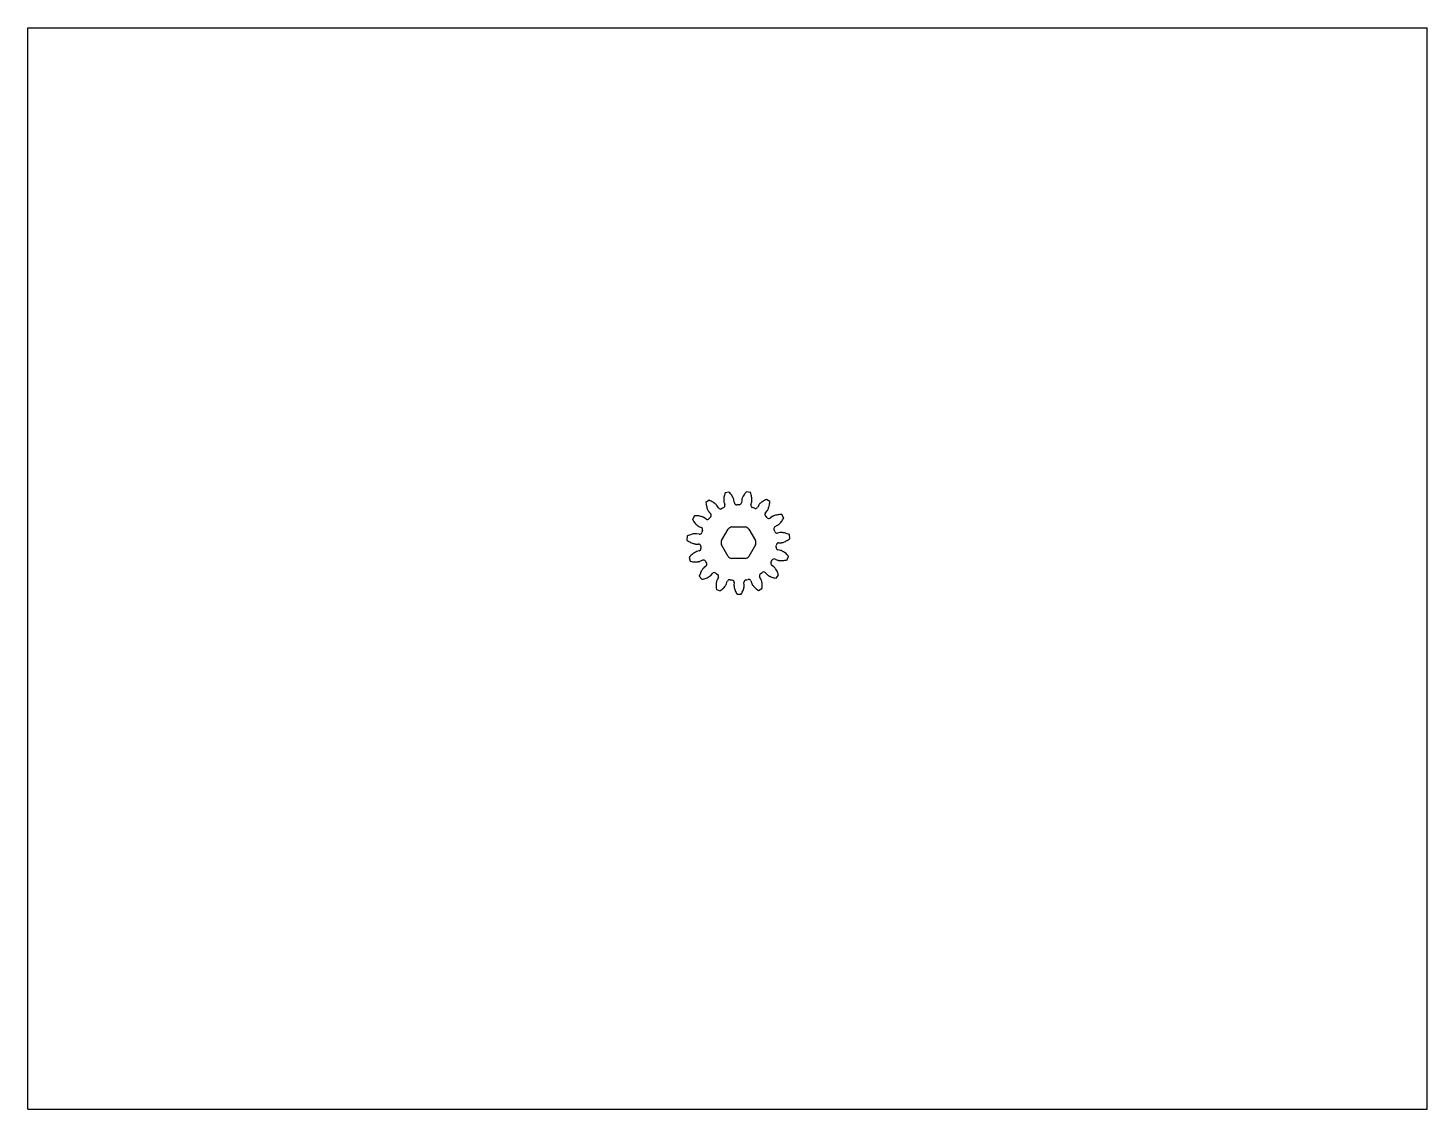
# Model space of a CAD drawing. Header units: inches. Extents: x 0 to 22, y 0 to 17.
import ezdxf

# ---------------------------------------------------------------- set-up
doc = ezdxf.new("R2010")
doc.units = ezdxf.units.IN
doc.header["$LTSCALE"] = 1.21
doc.header["$MEASUREMENT"] = 0
doc.layers.get('0').update_dxf_attribs({"linetype": 'CONTINUOUS'})

msp = doc.modelspace()

# ---------------------------------------------------------------- linework, layer by layer
at = {"color": 7, "linetype": 'CONTINUOUS'}
for p, q in [((0, 0), (0, 17)), ((0, 17), (22, 17)), ((22, 0), (22, 17)), ((11.023, 9.703), (10.962, 9.689)), ((11.36, 9.695), (11.299, 9.707)), ((10.711, 9.573), (10.661, 9.536)), ((10.859, 9.452), (10.836, 9.488)), ((10.946, 9.539), (10.958, 9.499)), ((11.108, 9.533), (11.102, 9.575)), ((11.223, 9.577), (11.218, 9.534)), ((11.369, 9.505), (11.381, 9.546)), ((11.492, 9.498), (11.47, 9.461)), ((11.665, 9.551), (11.614, 9.587)), ((10.479, 9.328), (10.449, 9.273)), ((10.663, 9.277), (10.628, 9.301)), ((10.708, 9.392), (10.736, 9.36)), ((11.596, 9.373), (11.623, 9.406)), ((11.705, 9.317), (11.67, 9.292)), ((11.885, 9.294), (11.853, 9.348)), ((10.556, 9.038), (10.514, 9.045)), ((10.55, 9.161), (10.588, 9.143)), ((10.904, 8.941), (11.008, 9.12)), ((11.069, 9.155), (11.276, 9.155)), ((11.337, 9.12), (11.441, 8.941)), ((11.749, 9.16), (11.787, 9.179)), ((11.826, 9.065), (11.785, 9.056)), ((11.982, 8.971), (11.974, 9.033)), ((10.368, 9.009), (10.362, 8.947)), ((10.5, 8.885), (10.542, 8.885)), ((11.008, 8.691), (10.904, 8.87)), ((11.441, 8.87), (11.337, 8.691)), ((11.803, 8.904), (11.846, 8.905)), ((10.395, 8.673), (10.415, 8.614)), ((10.555, 8.776), (10.514, 8.766)), ((10.566, 8.614), (10.605, 8.63)), ((11.276, 8.655), (11.069, 8.655)), ((11.748, 8.647), (11.787, 8.632)), ((11.835, 8.785), (11.793, 8.794)), ((11.938, 8.636), (11.957, 8.696)), ((10.557, 8.377), (10.599, 8.331)), ((10.661, 8.536), (10.628, 8.51)), ((10.737, 8.392), (10.766, 8.423)), ((10.856, 8.36), (10.836, 8.323)), ((11.526, 8.333), (11.505, 8.37)), ((11.593, 8.436), (11.623, 8.405)), ((11.729, 8.526), (11.694, 8.552)), ((11.763, 8.348), (11.804, 8.395)), ((10.825, 8.172), (10.883, 8.147)), ((10.984, 8.259), (10.997, 8.3)), ((11.105, 8.279), (11.102, 8.236)), ((11.263, 8.239), (11.259, 8.281)), ((11.366, 8.305), (11.381, 8.265)), ((11.485, 8.156), (11.542, 8.183)), ((11.153, 8.094), (11.216, 8.095)), ((0, 0), (22, 0))]:
    msp.add_line(p, q, dxfattribs=at)
for centre, radius, start, end in [((10.924, 9.488), 0.0363, 293.1411, 17.4585), ((11.144, 9.538), 0.0363, 188.2483, 272.5657), ((11.173, 8.905), 0.597, 89.1411, 92.5657), ((11.182, 9.538), 0.0363, 269.1411, 353.4585), ((11.404, 9.495), 0.0363, 164.2483, 248.5657), ((11.173, 8.905), 0.597, 65.1411, 68.5657), ((11.439, 9.48), 0.0363, 245.1411, 329.4585), ((10.684, 9.308), 0.0363, 236.2483, 320.5657), ((11.173, 8.905), 0.597, 137.1411, 140.5657), ((10.708, 9.336), 0.0363, 317.1411, 41.4585), ((10.889, 9.472), 0.0363, 212.2483, 296.5657), ((11.173, 8.905), 0.597, 113.1411, 116.5657), ((11.624, 9.35), 0.0363, 140.2483, 224.5657), ((11.173, 8.905), 0.597, 41.1411, 44.5657), ((11.649, 9.322), 0.0363, 221.1411, 305.4585), ((10.562, 9.074), 0.0363, 260.2483, 344.5657), ((10.573, 9.11), 0.0363, 341.1411, 65.4585), ((11.173, 8.905), 0.597, 161.1411, 164.5657), ((11.173, 8.905), 0.271, 112.552, 127.448), ((11.173, 8.905), 0.271, 52.552, 67.448), ((11.765, 9.128), 0.0363, 116.2483, 200.5657), ((11.173, 8.905), 0.597, 17.1411, 20.5657), ((11.778, 9.092), 0.0363, 197.1411, 281.4585), ((10.542, 8.849), 0.0363, 5.1411, 89.4585), ((10.546, 8.811), 0.0363, 284.2483, 8.5657), ((11.173, 8.905), 0.597, 185.1411, 188.5657), ((11.173, 8.905), 0.271, 172.552, 187.448), ((11.173, 8.905), 0.271, 352.552, 7.448), ((11.173, 8.905), 0.597, 353.1411, 356.5657), ((11.801, 8.83), 0.0363, 173.1411, 257.4585), ((11.805, 8.868), 0.0363, 92.2483, 176.5657), ((10.62, 8.597), 0.0363, 29.1411, 113.4585), ((11.173, 8.905), 0.597, 209.1411, 212.5657), ((10.639, 8.565), 0.0363, 308.2483, 32.5657), ((11.173, 8.905), 0.271, 232.552, 247.448), ((11.173, 8.905), 0.271, 292.552, 307.448), ((11.716, 8.581), 0.0363, 149.1411, 233.4585), ((11.173, 8.905), 0.597, 329.1411, 332.5657), ((11.734, 8.614), 0.0363, 68.2483, 152.5657), ((10.793, 8.399), 0.0363, 53.1411, 137.4585), ((11.173, 8.905), 0.597, 233.1411, 236.5657), ((10.824, 8.377), 0.0363, 332.2483, 56.5657), ((11.537, 8.388), 0.0363, 125.1411, 209.4585), ((11.173, 8.905), 0.597, 305.1411, 308.5657), ((11.567, 8.41), 0.0363, 44.2483, 128.5657), ((11.032, 8.288), 0.0363, 77.1411, 161.4585), ((11.173, 8.905), 0.597, 257.1411, 260.5657), ((11.069, 8.281), 0.0363, 356.2483, 80.5657), ((11.295, 8.284), 0.0363, 101.1411, 185.4585), ((11.173, 8.905), 0.597, 281.1411, 284.5657), ((11.332, 8.293), 0.0363, 20.2483, 104.5657)]:
    msp.add_arc(centre, radius, start, end, dxfattribs=at)
for points, knots in [([(10.962, 9.689), (10.958, 9.678), (10.948, 9.646), (10.941, 9.605), (10.941, 9.57), (10.942, 9.554), (10.944, 9.544), (10.945, 9.54), (10.946, 9.539)], [0, 0, 0, 0, 0.242863, 0.673529, 0.82132, 0.92273, 0.981331, 1, 1, 1, 1]), ([(11.102, 9.575), (11.102, 9.576), (11.101, 9.58), (11.099, 9.59), (11.093, 9.605), (11.078, 9.636), (11.054, 9.67), (11.031, 9.695), (11.023, 9.703)], [0, 0, 0, 0, 0.018669, 0.07727, 0.17868, 0.326471, 0.757137, 1, 1, 1, 1]), ([(11.299, 9.707), (11.29, 9.698), (11.269, 9.673), (11.246, 9.639), (11.231, 9.607), (11.226, 9.592), (11.224, 9.582), (11.223, 9.578), (11.223, 9.577)], [0, 0, 0, 0, 0.242863, 0.673529, 0.82132, 0.92273, 0.981331, 1, 1, 1, 1]), ([(11.381, 9.546), (11.381, 9.547), (11.382, 9.551), (11.383, 9.561), (11.384, 9.577), (11.383, 9.612), (11.375, 9.652), (11.364, 9.684), (11.36, 9.695)], [0, 0, 0, 0, 0.018669, 0.07727, 0.17868, 0.326471, 0.757137, 1, 1, 1, 1]), ([(10.661, 9.536), (10.662, 9.524), (10.666, 9.491), (10.677, 9.45), (10.69, 9.419), (10.698, 9.404), (10.704, 9.396), (10.707, 9.393), (10.708, 9.392)], [0, 0, 0, 0, 0.242863, 0.673529, 0.82132, 0.92273, 0.981331, 1, 1, 1, 1]), ([(10.836, 9.488), (10.835, 9.489), (10.833, 9.493), (10.827, 9.5), (10.815, 9.512), (10.789, 9.534), (10.753, 9.555), (10.722, 9.569), (10.711, 9.573)], [0, 0, 0, 0, 0.018669, 0.07727, 0.17868, 0.326471, 0.757137, 1, 1, 1, 1]), ([(11.614, 9.587), (11.603, 9.582), (11.573, 9.568), (11.538, 9.545), (11.512, 9.523), (11.5, 9.51), (11.494, 9.503), (11.492, 9.499), (11.492, 9.498)], [0, 0, 0, 0, 0.242863, 0.673529, 0.82132, 0.92273, 0.981331, 1, 1, 1, 1]), ([(11.623, 9.406), (11.624, 9.406), (11.626, 9.41), (11.632, 9.418), (11.639, 9.433), (11.652, 9.465), (11.661, 9.505), (11.664, 9.539), (11.665, 9.551)], [0, 0, 0, 0, 0.018669, 0.07727, 0.17868, 0.326471, 0.757137, 1, 1, 1, 1]), ([(10.449, 9.273), (10.455, 9.263), (10.472, 9.234), (10.498, 9.202), (10.523, 9.178), (10.537, 9.168), (10.545, 9.163), (10.549, 9.161), (10.55, 9.161)], [0, 0, 0, 0, 0.242863, 0.673529, 0.82132, 0.92273, 0.981331, 1, 1, 1, 1]), ([(10.628, 9.301), (10.627, 9.302), (10.623, 9.304), (10.615, 9.308), (10.599, 9.314), (10.566, 9.324), (10.525, 9.329), (10.491, 9.328), (10.479, 9.328)], [0, 0, 0, 0, 0.018669, 0.07727, 0.17868, 0.326471, 0.757137, 1, 1, 1, 1]), ([(11.853, 9.348), (11.841, 9.349), (11.807, 9.348), (11.766, 9.342), (11.733, 9.331), (11.718, 9.325), (11.71, 9.32), (11.706, 9.318), (11.705, 9.317)], [0, 0, 0, 0, 0.242863, 0.673529, 0.82132, 0.92273, 0.981331, 1, 1, 1, 1]), ([(11.787, 9.179), (11.788, 9.18), (11.792, 9.182), (11.8, 9.187), (11.813, 9.197), (11.838, 9.222), (11.863, 9.255), (11.879, 9.284), (11.885, 9.294)], [0, 0, 0, 0, 0.018669, 0.07727, 0.17868, 0.326471, 0.757137, 1, 1, 1, 1]), ([(10.514, 9.045), (10.513, 9.046), (10.509, 9.046), (10.499, 9.047), (10.483, 9.046), (10.448, 9.041), (10.409, 9.029), (10.378, 9.015), (10.368, 9.009)], [0, 0, 0, 0, 0.018669, 0.07727, 0.17868, 0.326471, 0.757137, 1, 1, 1, 1]), ([(11.974, 9.033), (11.963, 9.038), (11.932, 9.051), (11.892, 9.062), (11.858, 9.066), (11.842, 9.067), (11.832, 9.066), (11.827, 9.065), (11.826, 9.065)], [0, 0, 0, 0, 0.242863, 0.673529, 0.82132, 0.92273, 0.981331, 1, 1, 1, 1]), ([(10.362, 8.947), (10.372, 8.94), (10.399, 8.921), (10.436, 8.902), (10.469, 8.891), (10.485, 8.887), (10.494, 8.886), (10.499, 8.885), (10.5, 8.885)], [0, 0, 0, 0, 0.242863, 0.673529, 0.82132, 0.92273, 0.981331, 1, 1, 1, 1]), ([(11.846, 8.905), (11.847, 8.905), (11.851, 8.906), (11.861, 8.907), (11.877, 8.912), (11.909, 8.924), (11.945, 8.944), (11.972, 8.964), (11.982, 8.971)], [0, 0, 0, 0, 0.018669, 0.07727, 0.17868, 0.326471, 0.757137, 1, 1, 1, 1]), ([(10.514, 8.766), (10.513, 8.765), (10.509, 8.764), (10.5, 8.76), (10.485, 8.753), (10.456, 8.735), (10.425, 8.707), (10.402, 8.682), (10.395, 8.673)], [0, 0, 0, 0, 0.018669, 0.07727, 0.17868, 0.326471, 0.757137, 1, 1, 1, 1]), ([(10.415, 8.614), (10.427, 8.611), (10.46, 8.605), (10.501, 8.602), (10.535, 8.606), (10.552, 8.609), (10.561, 8.611), (10.565, 8.613), (10.566, 8.614)], [0, 0, 0, 0, 0.242863, 0.673529, 0.82132, 0.92273, 0.981331, 1, 1, 1, 1]), ([(11.787, 8.632), (11.788, 8.631), (11.793, 8.63), (11.802, 8.627), (11.818, 8.625), (11.853, 8.622), (11.894, 8.626), (11.927, 8.633), (11.938, 8.636)], [0, 0, 0, 0, 0.018669, 0.07727, 0.17868, 0.326471, 0.757137, 1, 1, 1, 1]), ([(11.957, 8.696), (11.949, 8.705), (11.926, 8.73), (11.894, 8.756), (11.864, 8.774), (11.849, 8.78), (11.84, 8.784), (11.836, 8.785), (11.835, 8.785)], [0, 0, 0, 0, 0.242863, 0.673529, 0.82132, 0.92273, 0.981331, 1, 1, 1, 1]), ([(10.628, 8.51), (10.627, 8.509), (10.624, 8.506), (10.617, 8.499), (10.606, 8.487), (10.587, 8.458), (10.57, 8.42), (10.56, 8.388), (10.557, 8.377)], [0, 0, 0, 0, 0.018669, 0.07727, 0.17868, 0.326471, 0.757137, 1, 1, 1, 1]), ([(10.599, 8.331), (10.611, 8.333), (10.644, 8.341), (10.682, 8.355), (10.712, 8.372), (10.726, 8.382), (10.733, 8.388), (10.737, 8.391), (10.737, 8.392)], [0, 0, 0, 0, 0.242863, 0.673529, 0.82132, 0.92273, 0.981331, 1, 1, 1, 1]), ([(11.623, 8.405), (11.624, 8.405), (11.627, 8.401), (11.635, 8.395), (11.648, 8.386), (11.679, 8.37), (11.718, 8.357), (11.751, 8.35), (11.763, 8.348)], [0, 0, 0, 0, 0.018669, 0.07727, 0.17868, 0.326471, 0.757137, 1, 1, 1, 1]), ([(11.804, 8.395), (11.8, 8.407), (11.789, 8.438), (11.771, 8.476), (11.751, 8.504), (11.74, 8.516), (11.733, 8.523), (11.729, 8.526), (11.729, 8.526)], [0, 0, 0, 0, 0.242863, 0.673529, 0.82132, 0.92273, 0.981331, 1, 1, 1, 1]), ([(10.836, 8.323), (10.836, 8.322), (10.834, 8.318), (10.83, 8.308), (10.826, 8.293), (10.82, 8.259), (10.819, 8.217), (10.823, 8.184), (10.825, 8.172)], [0, 0, 0, 0, 0.018669, 0.07727, 0.17868, 0.326471, 0.757137, 1, 1, 1, 1]), ([(10.883, 8.147), (10.892, 8.154), (10.919, 8.175), (10.949, 8.204), (10.969, 8.231), (10.978, 8.245), (10.982, 8.254), (10.983, 8.258), (10.984, 8.259)], [0, 0, 0, 0, 0.242863, 0.673529, 0.82132, 0.92273, 0.981331, 1, 1, 1, 1]), ([(11.102, 8.236), (11.102, 8.235), (11.102, 8.231), (11.103, 8.221), (11.105, 8.205), (11.114, 8.171), (11.13, 8.133), (11.147, 8.104), (11.153, 8.094)], [0, 0, 0, 0, 0.018669, 0.07727, 0.17868, 0.326471, 0.757137, 1, 1, 1, 1]), ([(11.216, 8.095), (11.222, 8.105), (11.238, 8.135), (11.253, 8.173), (11.261, 8.207), (11.263, 8.223), (11.263, 8.233), (11.263, 8.237), (11.263, 8.239)], [0, 0, 0, 0, 0.242863, 0.673529, 0.82132, 0.92273, 0.981331, 1, 1, 1, 1]), ([(11.381, 8.265), (11.381, 8.264), (11.383, 8.26), (11.387, 8.252), (11.396, 8.238), (11.417, 8.211), (11.448, 8.182), (11.475, 8.163), (11.485, 8.156)], [0, 0, 0, 0, 0.018669, 0.07727, 0.17868, 0.326471, 0.757137, 1, 1, 1, 1]), ([(11.542, 8.183), (11.543, 8.195), (11.546, 8.228), (11.544, 8.269), (11.537, 8.303), (11.533, 8.319), (11.529, 8.328), (11.527, 8.332), (11.526, 8.333)], [0, 0, 0, 0, 0.242863, 0.673529, 0.82132, 0.92273, 0.981331, 1, 1, 1, 1])]:
    msp.add_open_spline(points, degree=3, knots=knots, dxfattribs=at)

doc.saveas('drawing.dxf')
